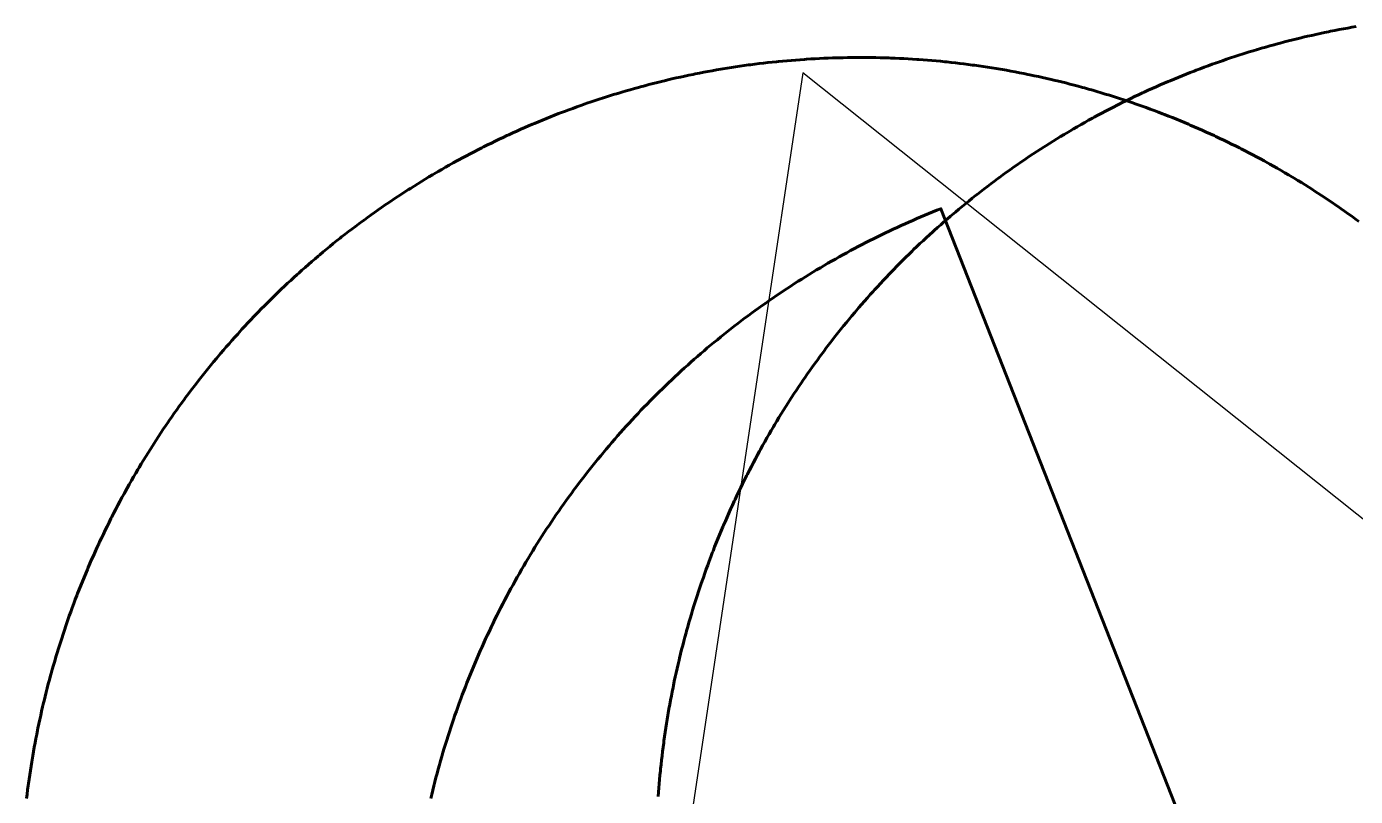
# Model space of a CAD drawing. Header units: millimetres. Extents: x 708058200 to 716328500, y 4237326700 to 4243478900.
# Drawn here: x 708079177 to 712826603, y 4240687804 to 4243437119 of the extents above; entities that cross this region are included whole.
import ezdxf

# ---------------------------------------------------------------- set-up
doc = ezdxf.new("R2010")
doc.units = ezdxf.units.MM
for name, color, linetype in [('AUX_DME ATE', 5, 'Continuous'), ('AUX_DME IAT', 5, 'Continuous'), ('AUX_LOC IAT', 4, 'Continuous'), ('AUX_RECNET LEAL', 200, 'Continuous')]:
    doc.layers.add(name, color=color, linetype=linetype)

msp = doc.modelspace()

# ---------------------------------------------------------------- linework, layer by layer
at = {"layer": 'AUX_DME ATE', "lineweight": 60}
msp.add_polyline3d([(712838303, 4242741495, 150400), (712825809, 4242750655, 150400), (712813268, 4242759751, 150400), (712800681, 4242768781, 150400), (712788047, 4242777747, 150400), (712775366, 4242786647, 150400), (712762640, 4242795482, 150400), (712756626, 4242799623, 150400), (712743833, 4242808361, 150400), (712730996, 4242817032, 150400), (712718113, 4242825637, 150400), (712705187, 4242834176, 150400), (712692216, 4242842647, 150400), (712679202, 4242851052, 150400), (712673053, 4242854990, 150400), (712659975, 4242863295, 150400), (712646855, 4242871533, 150400), (712633692, 4242879703, 150400), (712620488, 4242887805, 150400), (712607241, 4242895838, 150400), (712593954, 4242903803, 150400), (712587676, 4242907534, 150400), (712574328, 4242915397, 150400), (712560940, 4242923192, 150400), (712547512, 4242930918, 150400), (712534044, 4242938574, 150400), (712520537, 4242946160, 150400), (712506991, 4242953677, 150400), (712500592, 4242957195, 150400), (712486989, 4242964609, 150400), (712473348, 4242971952, 150400), (712459669, 4242979224, 150400), (712445953, 4242986426, 150400), (712432199, 4242993557, 150400), (712418409, 4243000617, 150400), (712411897, 4243003920, 150400), (712398053, 4243010874, 150400), (712384175, 4243017758, 150400), (712370260, 4243024569, 150400), (712356311, 4243031308, 150400), (712342328, 4243037976, 150400), (712328309, 4243044571, 150400), (712321690, 4243047655, 150400), (712307622, 4243054143, 150400), (712293521, 4243060558, 150400), (712279387, 4243066901, 150400), (712265220, 4243073171, 150400), (712251022, 4243079367, 150400), (712236791, 4243085490, 150400), (712230072, 4243088351, 150400), (712215796, 4243094366, 150400), (712201488, 4243100306, 150400), (712187150, 4243106173, 150400), (712172782, 4243111966, 150400), (712158384, 4243117685, 150400), (712143957, 4243123329, 150400), (712137146, 4243125963, 150400), (712122676, 4243131498, 150400), (712108178, 4243136957, 150400), (712093652, 4243142342, 150400), (712079099, 4243147651, 150400), (712064518, 4243152886, 150400), (712049910, 4243158044, 150400), (712043015, 4243160450, 150400), (712028368, 4243165498, 150400), (712013696, 4243170470, 150400), (711998998, 4243175366, 150400), (711984275, 4243180186, 150400), (711969528, 4243184931, 150400), (711954756, 4243189598, 150400), (711947784, 4243191772, 150400), (711932977, 4243196328, 150400), (711918147, 4243200807, 150400), (711903294, 4243205209, 150400), (711888418, 4243209535, 150400), (711873520, 4243213784, 150400), (711858600, 4243217956, 150400), (711851560, 4243219895, 150400), (711836609, 4243223954, 150400), (711821638, 4243227935, 150400), (711806646, 4243231838, 150400), (711791634, 4243235665, 150400), (711776602, 4243239413, 150400), (711761551, 4243243084, 150400), (711754450, 4243244788, 150400), (711739372, 4243248344, 150400), (711724276, 4243251823, 150400), (711709162, 4243255223, 150400), (711694030, 4243258546, 150400), (711678882, 4243261790, 150400), (711663717, 4243264956, 150400), (711656563, 4243266421, 150400), (711641374, 4243269472, 150400), (711626170, 4243272444, 150400), (711610951, 4243275338, 150400), (711595717, 4243278153, 150400), (711580468, 4243280890, 150400), (711565206, 4243283547, 150400), (711558007, 4243284773, 150400), (711542725, 4243287314, 150400), (711527430, 4243289777, 150400), (711512123, 4243292160, 150400), (711496803, 4243294465, 150400), (711481472, 4243296690, 150400), (711466129, 4243298836, 150400), (711458893, 4243299820, 150400), (711443535, 4243301850, 150400), (711428166, 4243303800, 150400), (711412788, 4243305671, 150400), (711397400, 4243307462, 150400), (711382002, 4243309174, 150400), (711366597, 4243310806, 150400), (711359332, 4243311548, 150400), (711343914, 4243313064, 150400), (711328489, 4243314499, 150400), (711313057, 4243315855, 150400), (711297617, 4243317131, 150400), (711282172, 4243318328, 150400), (711266720, 4243319444, 150400), (711259434, 4243319943, 150400), (711243975, 4243320942, 150400), (711228510, 4243321862, 150400), (711213041, 4243322701, 150400), (711197568, 4243323461, 150400), (711182091, 4243324141, 150400), (711166610, 4243324741, 150400), (711159312, 4243324996, 150400), (711143828, 4243325478, 150400), (711128341, 4243325880, 150400), (711112853, 4243326202, 150400), (711097363, 4243326444, 150400), (711081871, 4243326607, 150400), (711066380, 4243326689, 150400), (711059077, 4243326700, 150400), (711058200, 4243326700, 150400), (711042708, 4243326660, 150400), (711027217, 4243326540, 150400), (711011726, 4243326340, 150400), (710996237, 4243326060, 150400), (710980749, 4243325700, 150400), (710965263, 4243325260, 150400), (710957964, 4243325025, 150400), (710942483, 4243324467, 150400), (710927004, 4243323830, 150400), (710911528, 4243323112, 150400), (710896057, 4243322315, 150400), (710880590, 4243321438, 150400), (710865128, 4243320481, 150400), (710857841, 4243320002, 150400), (710842386, 4243318927, 150400), (710826937, 4243317773, 150400), (710811495, 4243316539, 150400), (710796058, 4243315225, 150400), (710780629, 4243313831, 150400), (710765208, 4243312358, 150400), (710757941, 4243311636, 150400), (710742531, 4243310046, 150400), (710727129, 4243308376, 150400), (710711736, 4243306627, 150400), (710696353, 4243304798, 150400), (710680979, 4243302890, 150400), (710665615, 4243300902, 150400), (710658376, 4243299937, 150400), (710643028, 4243297833, 150400), (710627691, 4243295650, 150400), (710612365, 4243293387, 150400), (710597051, 4243291045, 150400), (710581749, 4243288624, 150400), (710566460, 4243286124, 150400), (710559258, 4243284919, 150400), (710543988, 4243282303, 150400), (710528733, 4243279608, 150400), (710513491, 4243276834, 150400), (710498264, 4243273982, 150400), (710483052, 4243271051, 150400), (710467855, 4243268042, 150400), (710460697, 4243266596, 150400), (710445523, 4243263472, 150400), (710430366, 4243260269, 150400), (710415226, 4243256987, 150400), (710400102, 4243253628, 150400), (710384997, 4243250191, 150400), (710369909, 4243246675, 150400), (710362803, 4243244991, 150400), (710347742, 4243241361, 150400), (710332701, 4243237654, 150400), (710317678, 4243233868, 150400), (710302676, 4243230006, 150400), (710287693, 4243226065, 150400), (710272731, 4243222048, 150400), (710265686, 4243220127, 150400), (710250755, 4243215996, 150400), (710235845, 4243211788, 150400), (710220958, 4243207503, 150400), (710206093, 4243203141, 150400), (710191250, 4243198702, 150400), (710176431, 4243194187, 150400), (710169453, 4243192032, 150400), (710154669, 4243187405, 150400), (710139908, 4243182701, 150400), (710125172, 4243177921, 150400), (710110461, 4243173065, 150400), (710095775, 4243168133, 150400), (710081115, 4243163125, 150400), (710074214, 4243160738, 150400), (710059592, 4243155619, 150400), (710044997, 4243150424, 150400), (710030429, 4243145155, 150400), (710015888, 4243139810, 150400), (710001375, 4243134390, 150400), (709986890, 4243128895, 150400), (709980072, 4243126279, 150400), (709965630, 4243120674, 150400), (709951217, 4243114995, 150400), (709936833, 4243109241, 150400), (709922479, 4243103413, 150400), (709908155, 4243097512, 150400), (709893862, 4243091536, 150400), (709887135, 4243088693, 150400), (709872888, 4243082609, 150400), (709858672, 4243076452, 150400), (709844489, 4243070221, 150400), (709830338, 4243063916, 150400), (709816219, 4243057539, 150400), (709802134, 4243051089, 150400), (709795506, 4243048024, 150400), (709781470, 4243041467, 150400), (709767468, 4243034838, 150400), (709753500, 4243028136, 150400), (709739568, 4243021363, 150400), (709725670, 4243014518, 150400), (709711808, 4243007601, 150400), (709705286, 4243004315, 150400), (709691477, 4242997293, 150400), (709677705, 4242990200, 150400), (709663969, 4242983036, 150400), (709650270, 4242975801, 150400), (709636609, 4242968495, 150400), (709622986, 4242961118, 150400), (709616577, 4242957617, 150400), (709603011, 4242950137, 150400), (709589483, 4242942588, 150400), (709575994, 4242934969, 150400), (709562545, 4242927280, 150400), (709549136, 4242919522, 150400), (709535766, 4242911694, 150400), (709529479, 4242907981, 150400), (709516169, 4242900052, 150400), (709502901, 4242892055, 150400), (709489675, 4242883989, 150400), (709476490, 4242875855, 150400), (709463347, 4242867653, 150400), (709450247, 4242859384, 150400), (709444087, 4242855462, 150400), (709431050, 4242847093, 150400), (709418056, 4242838657, 150400), (709405106, 4242830154, 150400), (709392201, 4242821584, 150400), (709379340, 4242812948, 150400), (709366523, 4242804245, 150400), (709360497, 4242800120, 150400), (709347747, 4242791320, 150400), (709335043, 4242782454, 150400), (709322384, 4242773523, 150400), (709309772, 4242764527, 150400), (709297207, 4242755466, 150400), (709284688, 4242746340, 150400), (709278804, 4242742015, 150400), (709266355, 4242732794, 150400), (709253954, 4242723509, 150400), (709241601, 4242714160, 150400), (709229296, 4242704748, 150400), (709217040, 4242695272, 150400), (709204834, 4242685732, 150400), (709199097, 4242681214, 150400), (709186963, 4242671582, 150400), (709174879, 4242661888, 150400), (709162845, 4242652131, 150400), (709150862, 4242642313, 150400), (709138930, 4242632432, 150400), (709127049, 4242622491, 150400), (709121466, 4242617783, 150400), (709109661, 4242607751, 150400), (709097908, 4242597659, 150400), (709086207, 4242587506, 150400), (709074558, 4242577292, 150400), (709062963, 4242567019, 150400), (709051420, 4242556686, 150400), (709045998, 4242551794, 150400), (709034535, 4242541373, 150400), (709023125, 4242530894, 150400), (709011770, 4242520355, 150400), (709000469, 4242509758, 150400), (708989223, 4242499103, 150400), (708978033, 4242488390, 150400), (708972777, 4242483320, 150400), (708961668, 4242472522, 150400), (708950615, 4242461667, 150400), (708939618, 4242450756, 150400), (708928678, 4242439787, 150400), (708917795, 4242428762, 150400), (708906968, 4242417681, 150400), (708901885, 4242412438, 150400), (708891143, 4242401275, 150400), (708880459, 4242390057, 150400), (708869833, 4242378784, 150400), (708859265, 4242367456, 150400), (708848756, 4242356073, 150400), (708838306, 4242344637, 150400), (708833400, 4242339227, 150400), (708823037, 4242327712, 150400), (708812734, 4242316143, 150400), (708802490, 4242304521, 150400), (708792307, 4242292846, 150400), (708782184, 4242281119, 150400), (708772122, 4242269339, 150400), (708767400, 4242263769, 150400), (708757428, 4242251913, 150400), (708747517, 4242240007, 150400), (708737667, 4242228049, 150400), (708727880, 4242216040, 150400), (708718154, 4242203982, 150400), (708708491, 4242191873, 150400), (708703958, 4242186147, 150400), (708694387, 4242173965, 150400), (708684880, 4242161734, 150400), (708675435, 4242149454, 150400), (708666054, 4242137125, 150400), (708656737, 4242124748, 150400), (708647484, 4242112323, 150400), (708643145, 4242106450, 150400), (708633986, 4242093955, 150400), (708624893, 4242081413, 150400), (708615864, 4242068824, 150400), (708606900, 4242056188, 150400), (708598002, 4242043507, 150400), (708589169, 4242030780, 150400), (708585028, 4242024764, 150400), (708576293, 4242011970, 150400), (708567623, 4241999131, 150400), (708559020, 4241986248, 150400), (708550483, 4241973320, 150400), (708542014, 4241960348, 150400), (708533611, 4241947333, 150400), (708529674, 4241941183, 150400), (708521370, 4241928104, 150400), (708513135, 4241914983, 150400), (708504967, 4241901819, 150400), (708496867, 4241888613, 150400), (708488835, 4241875366, 150400), (708480872, 4241862077, 150400), (708477143, 4241855799, 150400), (708469281, 4241842450, 150400), (708461488, 4241829061, 150400), (708453765, 4241815631, 150400), (708446111, 4241802162, 150400), (708438526, 4241788654, 150400), (708431012, 4241775107, 150400), (708427494, 4241768707, 150400), (708420082, 4241755103, 150400), (708412741, 4241741461, 150400), (708405471, 4241727781, 150400), (708398271, 4241714064, 150400), (708391142, 4241700309, 150400), (708384085, 4241686519, 150400), (708380782, 4241680005, 150400), (708373830, 4241666161, 150400), (708366949, 4241652281, 150400), (708360139, 4241638366, 150400), (708353402, 4241624416, 150400), (708346736, 4241610431, 150400), (708340144, 4241596412, 150400), (708337061, 4241589792, 150400), (708330575, 4241575723, 150400), (708324161, 4241561621, 150400), (708317820, 4241547486, 150400), (708311553, 4241533319, 150400), (708305359, 4241519119, 150400), (708299238, 4241504888, 150400), (708296378, 4241498168, 150400), (708290365, 4241483891, 150400), (708284426, 4241469583, 150400), (708278562, 4241455244, 150400), (708272771, 4241440875, 150400), (708267055, 4241426476, 150400), (708261413, 4241412048, 150400), (708258779, 4241405237, 150400), (708253247, 4241390766, 150400), (708247789, 4241376267, 150400), (708242407, 4241361741, 150400), (708237100, 4241347186, 150400), (708231867, 4241332605, 150400), (708226711, 4241317996, 150400), (708224306, 4241311101, 150400), (708219260, 4241296453, 150400), (708214290, 4241281780, 150400), (708209396, 4241267082, 150400), (708204578, 4241252358, 150400), (708199836, 4241237610, 150400), (708195170, 4241222837, 150400), (708192998, 4241215865, 150400), (708188444, 4241201058, 150400), (708183967, 4241186227, 150400), (708179567, 4241171373, 150400), (708175244, 4241156497, 150400), (708170997, 4241141598, 150400), (708166827, 4241126678, 150400), (708164889, 4241119637, 150400), (708160833, 4241104686, 150400), (708156854, 4241089713, 150400), (708152952, 4241074721, 150400), (708149128, 4241059708, 150400), (708145382, 4241044676, 150400), (708141713, 4241029625, 150400), (708140011, 4241022524, 150400), (708136456, 4241007445, 150400), (708132980, 4240992348, 150400), (708129582, 4240977233, 150400), (708126261, 4240962101, 150400), (708123019, 4240946953, 150400), (708119855, 4240931787, 150400), (708118391, 4240924633, 150400), (708115343, 4240909444, 150400), (708112373, 4240894239, 150400), (708109481, 4240879020, 150400), (708106668, 4240863785, 150400), (708103934, 4240848536, 150400), (708101279, 4240833274, 150400), (708100054, 4240826075, 150400), (708097515, 4240810792, 150400), (708095055, 4240795497, 150400), (708092673, 4240780189, 150400), (708090371, 4240764869, 150400), (708088148, 4240749538, 150400), (708086004, 4240734195, 150400), (708085021, 4240726959, 150400), (708082994, 4240711600, 150400), (708081046, 4240696231, 150400), (708079177, 4240680852, 150400)], dxfattribs=at)
at = {"layer": 'AUX_DME IAT', "lineweight": 60}
msp.add_polyline3d([(712443900, 4239994800, 39200), (711345967, 4242786671, 129200), (711331564, 4242780964, 129200), (711317192, 4242775183, 129200), (711302849, 4242769327, 129200), (711288536, 4242763398, 129200), (711274255, 4242757395, 129200), (711260005, 4242751318, 129200), (711245786, 4242745168, 129200), (711231599, 4242738944, 129200), (711217445, 4242732647, 129200), (711203323, 4242726277, 129200), (711189234, 4242719835, 129200), (711175179, 4242713319, 129200), (711161158, 4242706731, 129200), (711147170, 4242700071, 129200), (711133218, 4242693339, 129200), (711119300, 4242686535, 129200), (711105418, 4242679659, 129200), (711091571, 4242672711, 129200), (711077760, 4242665692, 129200), (711063986, 4242658601, 129200), (711050249, 4242651440, 129200), (711036549, 4242644208, 129200), (711022886, 4242636905, 129200), (711009261, 4242629532, 129200), (710995675, 4242622088, 129200), (710982127, 4242614575, 129200), (710968618, 4242606991, 129200), (710955148, 4242599338, 129200), (710941719, 4242591616, 129200), (710928329, 4242583824, 129200), (710914979, 4242575963, 129200), (710901671, 4242568033, 129200), (710888403, 4242560035, 129200), (710875177, 4242551968, 129200), (710861993, 4242543833, 129200), (710848851, 4242535630, 129200), (710835752, 4242527360, 129200), (710822695, 4242519022, 129200), (710809682, 4242510616, 129200), (710796712, 4242502143, 129200), (710783786, 4242493604, 129200), (710770904, 4242484998, 129200), (710758067, 4242476325, 129200), (710745275, 4242467587, 129200), (710732529, 4242458782, 129200), (710719828, 4242449912, 129200), (710707173, 4242440976, 129200), (710694564, 4242431975, 129200), (710682002, 4242422909, 129200), (710669486, 4242413778, 129200), (710657019, 4242404583, 129200), (710644598, 4242395324, 129200), (710632226, 4242386000, 129200), (710619902, 4242376613, 129200), (710607627, 4242367162, 129200), (710595401, 4242357648, 129200), (710583224, 4242348071, 129200), (710571096, 4242338431, 129200), (710559019, 4242328729, 129200), (710546992, 4242318964, 129200), (710535015, 4242309138, 129200), (710523090, 4242299249, 129200), (710511215, 4242289300, 129200), (710499392, 4242279289, 129200), (710487621, 4242269217, 129200), (710475902, 4242259085, 129200), (710464236, 4242248892, 129200), (710452622, 4242238639, 129200), (710441062, 4242228326, 129200), (710429554, 4242217954, 129200), (710418101, 4242207522, 129200), (710406702, 4242197031, 129200), (710395357, 4242186482, 129200), (710384066, 4242175874, 129200), (710372831, 4242165208, 129200), (710361650, 4242154484, 129200), (710350526, 4242143703, 129200), (710339457, 4242132864, 129200), (710328444, 4242121968, 129200), (710317487, 4242111016, 129200), (710306588, 4242100007, 129200), (710295745, 4242088942, 129200), (710284960, 4242077821, 129200), (710274232, 4242066645, 129200), (710263562, 4242055413, 129200), (710252950, 4242044126, 129200), (710242397, 4242032785, 129200), (710231902, 4242021389, 129200), (710221466, 4242009940, 129200), (710211090, 4241998436, 129200), (710200773, 4241986879, 129200), (710190516, 4241975269, 129200), (710180319, 4241963607, 129200), (710170182, 4241951891, 129200), (710160106, 4241940124, 129200), (710150091, 4241928304, 129200), (710140137, 4241916434, 129200), (710130244, 4241904511, 129200), (710120414, 4241892538, 129200), (710110645, 4241880515, 129200), (710100938, 4241868441, 129200), (710091294, 4241856317, 129200), (710081712, 4241844143, 129200), (710072194, 4241831920, 129200), (710062739, 4241819648, 129200), (710053347, 4241807328, 129200), (710044019, 4241794959, 129200), (710034755, 4241782542, 129200), (710025556, 4241770078, 129200), (710016420, 4241757566, 129200), (710007350, 4241745007, 129200), (709998344, 4241732401, 129200), (709989404, 4241719749, 129200), (709980529, 4241707051, 129200), (709971720, 4241694308, 129200), (709962977, 4241681519, 129200), (709954300, 4241668685, 129200), (709945689, 4241655807, 129200), (709937145, 4241642884, 129200), (709928668, 4241629917, 129200), (709920258, 4241616907, 129200), (709911915, 4241603853, 129200), (709903640, 4241590756, 129200), (709895432, 4241577617, 129200), (709887292, 4241564436, 129200), (709879221, 4241551213, 129200), (709871218, 4241537948, 129200), (709863283, 4241524643, 129200), (709855418, 4241511296, 129200), (709847621, 4241497909, 129200), (709839894, 4241484482, 129200), (709832236, 4241471015, 129200), (709824648, 4241457509, 129200), (709817129, 4241443964, 129200), (709809681, 4241430380, 129200), (709802303, 4241416758, 129200), (709794995, 4241403098, 129200), (709787758, 4241389400, 129200), (709780592, 4241375665, 129200), (709773496, 4241361894, 129200), (709766472, 4241348085, 129200), (709759520, 4241334241, 129200), (709752639, 4241320361, 129200), (709745830, 4241306446, 129200), (709739092, 4241292496, 129200), (709732427, 4241278511, 129200), (709725834, 4241264492, 129200), (709719314, 4241250439, 129200), (709712866, 4241236353, 129200), (709706491, 4241222233, 129200), (709700189, 4241208081, 129200), (709693960, 4241193897, 129200), (709687805, 4241179680, 129200), (709681723, 4241165432, 129200), (709675715, 4241151152, 129200), (709669780, 4241136842, 129200), (709663920, 4241122502, 129200), (709658134, 4241108131, 129200), (709652422, 4241093730, 129200), (709646784, 4241079301, 129200), (709641221, 4241064842, 129200), (709635733, 4241050355, 129200), (709630319, 4241035840, 129200), (709624981, 4241021296, 129200), (709619718, 4241006726, 129200), (709614530, 4240992129, 129200), (709609417, 4240977505, 129200), (709604381, 4240962854, 129200), (709599419, 4240948178, 129200), (709594534, 4240933477, 129200), (709589725, 4240918750, 129200), (709584992, 4240903999, 129200), (709580335, 4240889224, 129200), (709575754, 4240874424, 129200), (709571250, 4240859602, 129200), (709566823, 4240844756, 129200), (709562472, 4240829887, 129200), (709558198, 4240814997, 129200), (709554001, 4240800084, 129200), (709549881, 4240785150, 129200), (709545838, 4240770195, 129200), (709541873, 4240755219, 129200), (709537985, 4240740223, 129200), (709534174, 4240725207, 129200), (709530441, 4240710172, 129200), (709526786, 4240695117, 129200), (709523208, 4240680044, 129200)], dxfattribs=at)
at = {"layer": 'AUX_LOC IAT'}
msp.add_polyline3d([(710852432, 4243271531, 107700), (709995842, 4237561927, 107700), (715039415, 4239545366, 13830), (715091927, 4239895389, 13830)], close=True, dxfattribs=at)
at = {"layer": 'AUX_RECNET LEAL', "lineweight": 60}
msp.add_polyline3d([(712829558, 4243437119, 235900), (712814288, 4243434503, 235900), (712799033, 4243431808, 235900), (712783791, 4243429034, 235900), (712768564, 4243426182, 235900), (712753352, 4243423251, 235900), (712738155, 4243420242, 235900), (712730997, 4243418796, 235900), (712715823, 4243415672, 235900), (712700666, 4243412469, 235900), (712685526, 4243409187, 235900), (712670402, 4243405828, 235900), (712655297, 4243402391, 235900), (712640209, 4243398875, 235900), (712633103, 4243397191, 235900), (712618042, 4243393561, 235900), (712603001, 4243389854, 235900), (712587978, 4243386068, 235900), (712572976, 4243382206, 235900), (712557993, 4243378265, 235900), (712543031, 4243374248, 235900), (712535986, 4243372327, 235900), (712521055, 4243368196, 235900), (712506145, 4243363988, 235900), (712491258, 4243359703, 235900), (712476393, 4243355341, 235900), (712461550, 4243350902, 235900), (712446731, 4243346387, 235900), (712439753, 4243344232, 235900), (712424969, 4243339605, 235900), (712410208, 4243334901, 235900), (712395472, 4243330121, 235900), (712380761, 4243325265, 235900), (712366075, 4243320333, 235900), (712351415, 4243315325, 235900), (712344514, 4243312938, 235900), (712329892, 4243307819, 235900), (712315297, 4243302624, 235900), (712300729, 4243297355, 235900), (712286188, 4243292010, 235900), (712271675, 4243286590, 235900), (712257190, 4243281095, 235900), (712250372, 4243278479, 235900), (712235930, 4243272874, 235900), (712221517, 4243267195, 235900), (712207133, 4243261441, 235900), (712192779, 4243255613, 235900), (712178455, 4243249712, 235900), (712164162, 4243243736, 235900), (712157435, 4243240893, 235900), (712143188, 4243234809, 235900), (712128972, 4243228652, 235900), (712114789, 4243222421, 235900), (712100638, 4243216116, 235900), (712086519, 4243209739, 235900), (712072434, 4243203289, 235900), (712065806, 4243200224, 235900), (712051770, 4243193667, 235900), (712037768, 4243187038, 235900), (712023800, 4243180336, 235900), (712009868, 4243173563, 235900), (711995970, 4243166718, 235900), (711982108, 4243159801, 235900), (711975586, 4243156515, 235900), (711961777, 4243149493, 235900), (711948005, 4243142400, 235900), (711934269, 4243135236, 235900), (711920570, 4243128001, 235900), (711906909, 4243120695, 235900), (711893286, 4243113318, 235900), (711886877, 4243109817, 235900), (711873311, 4243102337, 235900), (711859783, 4243094788, 235900), (711846294, 4243087169, 235900), (711832845, 4243079480, 235900), (711819436, 4243071722, 235900), (711806066, 4243063894, 235900), (711799779, 4243060181, 235900), (711786469, 4243052252, 235900), (711773201, 4243044255, 235900), (711759975, 4243036189, 235900), (711746790, 4243028055, 235900), (711733647, 4243019853, 235900), (711720547, 4243011584, 235900), (711714387, 4243007662, 235900), (711701350, 4242999293, 235900), (711688356, 4242990857, 235900), (711675406, 4242982354, 235900), (711662501, 4242973784, 235900), (711649640, 4242965148, 235900), (711636823, 4242956445, 235900), (711630797, 4242952320, 235900), (711618047, 4242943520, 235900), (711605343, 4242934654, 235900), (711592684, 4242925723, 235900), (711580072, 4242916727, 235900), (711567507, 4242907666, 235900), (711554988, 4242898540, 235900), (711549104, 4242894215, 235900), (711536655, 4242884994, 235900), (711524254, 4242875709, 235900), (711511901, 4242866360, 235900), (711499596, 4242856948, 235900), (711487340, 4242847472, 235900), (711475134, 4242837932, 235900), (711469397, 4242833414, 235900), (711457263, 4242823782, 235900), (711445179, 4242814088, 235900), (711433145, 4242804331, 235900), (711421162, 4242794513, 235900), (711409230, 4242784632, 235900), (711397349, 4242774691, 235900), (711391766, 4242769983, 235900), (711379961, 4242759951, 235900), (711368208, 4242749859, 235900), (711356507, 4242739706, 235900), (711344858, 4242729492, 235900), (711333263, 4242719219, 235900), (711321720, 4242708886, 235900), (711316298, 4242703994, 235900), (711304835, 4242693573, 235900), (711293425, 4242683094, 235900), (711282070, 4242672555, 235900), (711270769, 4242661958, 235900), (711259523, 4242651303, 235900), (711248333, 4242640590, 235900), (711243077, 4242635520, 235900), (711231968, 4242624722, 235900), (711220915, 4242613867, 235900), (711209918, 4242602956, 235900), (711198978, 4242591987, 235900), (711188095, 4242580962, 235900), (711177268, 4242569881, 235900), (711172185, 4242564638, 235900), (711161443, 4242553475, 235900), (711150759, 4242542257, 235900), (711140133, 4242530984, 235900), (711129565, 4242519656, 235900), (711119056, 4242508273, 235900), (711108606, 4242496837, 235900), (711103700, 4242491427, 235900), (711093337, 4242479912, 235900), (711083034, 4242468343, 235900), (711072790, 4242456721, 235900), (711062607, 4242445046, 235900), (711052484, 4242433319, 235900), (711042422, 4242421539, 235900), (711037700, 4242415969, 235900), (711027728, 4242404113, 235900), (711017817, 4242392207, 235900), (711007967, 4242380249, 235900), (710998180, 4242368240, 235900), (710988454, 4242356182, 235900), (710978791, 4242344073, 235900), (710974258, 4242338347, 235900), (710964687, 4242326165, 235900), (710955180, 4242313934, 235900), (710945735, 4242301654, 235900), (710936354, 4242289325, 235900), (710927037, 4242276948, 235900), (710917784, 4242264523, 235900), (710913445, 4242258650, 235900), (710904286, 4242246155, 235900), (710895193, 4242233613, 235900), (710886164, 4242221024, 235900), (710877200, 4242208388, 235900), (710868302, 4242195707, 235900), (710859469, 4242182980, 235900), (710855328, 4242176964, 235900), (710846593, 4242164170, 235900), (710837923, 4242151331, 235900), (710829320, 4242138448, 235900), (710820783, 4242125520, 235900), (710812314, 4242112548, 235900), (710803911, 4242099533, 235900), (710799974, 4242093383, 235900), (710791670, 4242080304, 235900), (710783435, 4242067183, 235900), (710775267, 4242054019, 235900), (710767167, 4242040813, 235900), (710759135, 4242027566, 235900), (710751172, 4242014277, 235900), (710747443, 4242007999, 235900), (710739581, 4241994650, 235900), (710731788, 4241981261, 235900), (710724065, 4241967831, 235900), (710716411, 4241954362, 235900), (710708826, 4241940854, 235900), (710701312, 4241927307, 235900), (710697794, 4241920907, 235900), (710690382, 4241907303, 235900), (710683041, 4241893661, 235900), (710675771, 4241879981, 235900), (710668571, 4241866264, 235900), (710661442, 4241852509, 235900), (710654385, 4241838719, 235900), (710651082, 4241832205, 235900), (710644130, 4241818361, 235900), (710637249, 4241804481, 235900), (710630439, 4241790566, 235900), (710623702, 4241776616, 235900), (710617036, 4241762631, 235900), (710610444, 4241748612, 235900), (710607361, 4241741992, 235900), (710600875, 4241727923, 235900), (710594461, 4241713821, 235900), (710588120, 4241699686, 235900), (710581853, 4241685519, 235900), (710575659, 4241671319, 235900), (710569538, 4241657088, 235900), (710566678, 4241650368, 235900), (710560665, 4241636091, 235900), (710554726, 4241621783, 235900), (710548862, 4241607444, 235900), (710543071, 4241593075, 235900), (710537355, 4241578676, 235900), (710531713, 4241564248, 235900), (710529079, 4241557437, 235900), (710523547, 4241542966, 235900), (710518089, 4241528467, 235900), (710512707, 4241513941, 235900), (710507400, 4241499386, 235900), (710502167, 4241484805, 235900), (710497011, 4241470196, 235900), (710494606, 4241463301, 235900), (710489560, 4241448653, 235900), (710484590, 4241433980, 235900), (710479696, 4241419282, 235900), (710474878, 4241404558, 235900), (710470136, 4241389810, 235900), (710465470, 4241375037, 235900), (710463298, 4241368065, 235900), (710458744, 4241353258, 235900), (710454267, 4241338427, 235900), (710449867, 4241323573, 235900), (710445544, 4241308697, 235900), (710441297, 4241293798, 235900), (710437127, 4241278878, 235900), (710435189, 4241271837, 235900), (710431133, 4241256886, 235900), (710427154, 4241241913, 235900), (710423252, 4241226921, 235900), (710419428, 4241211908, 235900), (710415682, 4241196876, 235900), (710412013, 4241181825, 235900), (710410311, 4241174724, 235900), (710406756, 4241159645, 235900), (710403280, 4241144548, 235900), (710399882, 4241129433, 235900), (710396561, 4241114301, 235900), (710393319, 4241099153, 235900), (710390155, 4241083987, 235900), (710388691, 4241076833, 235900), (710385643, 4241061644, 235900), (710382673, 4241046439, 235900), (710379781, 4241031220, 235900), (710376968, 4241015985, 235900), (710374234, 4241000736, 235900), (710371579, 4240985474, 235900), (710370354, 4240978275, 235900), (710367815, 4240962992, 235900), (710365355, 4240947697, 235900), (710362973, 4240932389, 235900), (710360671, 4240917069, 235900), (710358448, 4240901738, 235900), (710356304, 4240886395, 235900), (710355321, 4240879159, 235900), (710353294, 4240863800, 235900), (710351346, 4240848431, 235900), (710349477, 4240833052, 235900), (710347688, 4240817664, 235900), (710345979, 4240802266, 235900), (710344348, 4240786861, 235900), (710343608, 4240779596, 235900), (710342095, 4240764178, 235900), (710340661, 4240748752, 235900), (710339308, 4240733320, 235900), (710338034, 4240717880, 235900), (710336840, 4240702434, 235900), (710335725, 4240686983, 235900)], dxfattribs=at)

doc.saveas('drawing.dxf')
